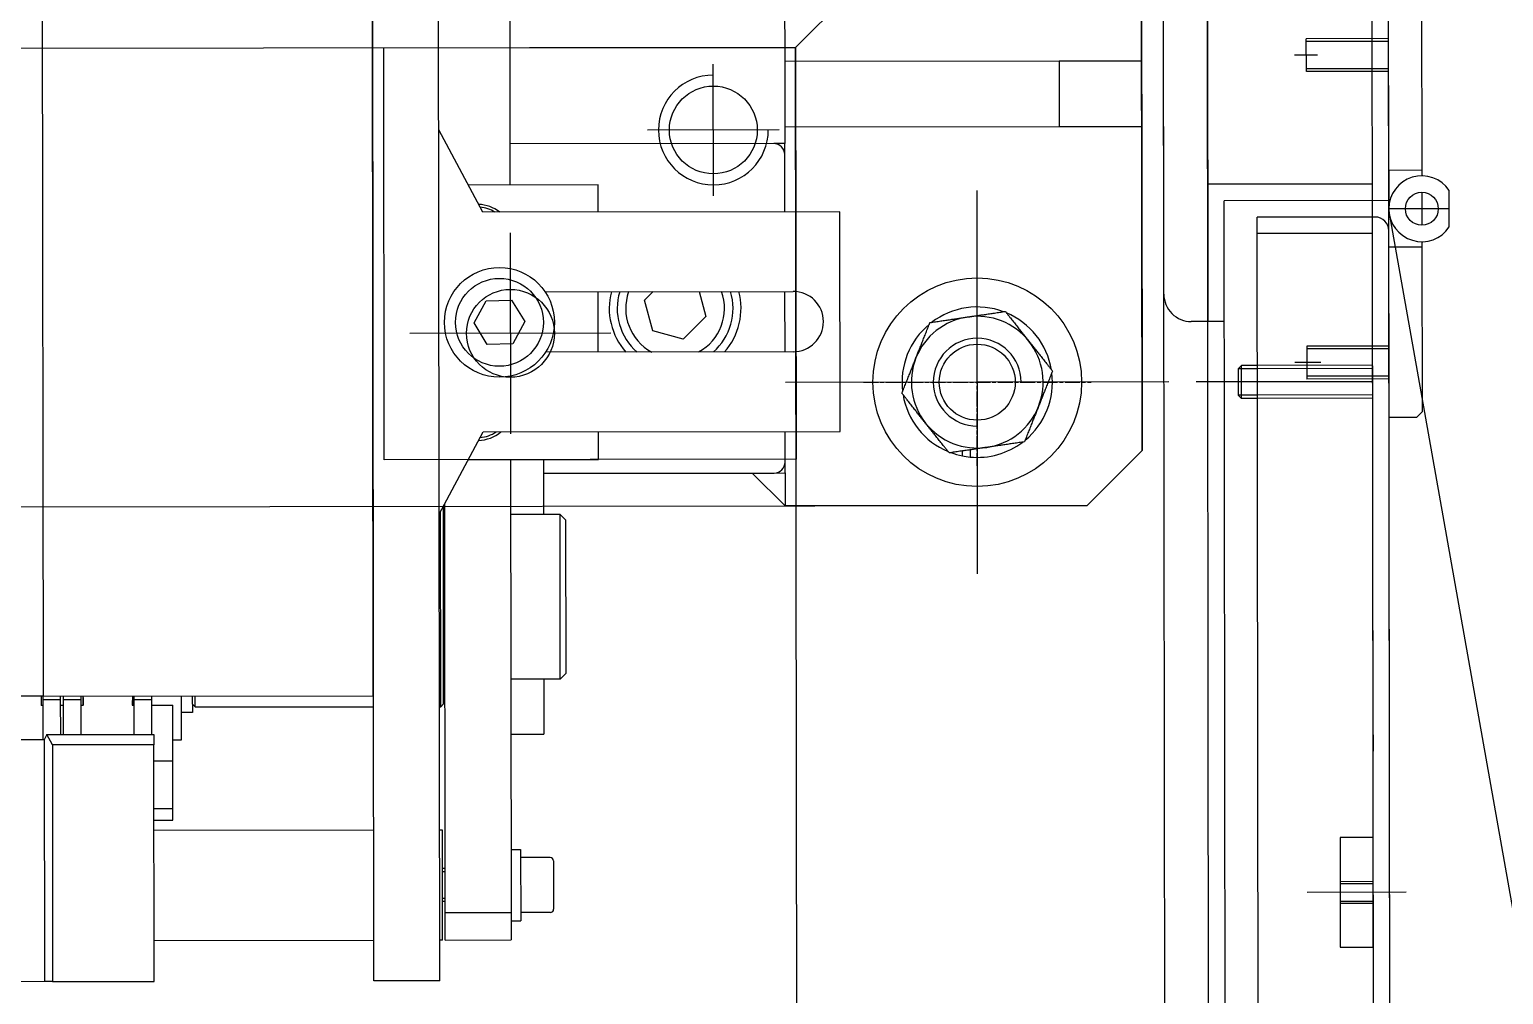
# Model space of a CAD drawing. Header units: feet. Extents: x -99009 to 3252343, y -11094690 to 9035152.
# Drawn here: x 2520406.9 to 2520675.4, y -1973461.8 to -1973286 of the extents above; entities that cross this region are included whole.
import ezdxf

# ---------------------------------------------------------------- set-up
doc = ezdxf.new("R2010")
doc.units = ezdxf.units.FT
doc.linetypes.add('CHAIN', pattern=[0.7087, 0.4724, -0.0591, 0.1181, -0.0591])
for name, color, linetype in [('1', 1, 'Continuous'), ('K-LINE', 7, 'Continuous'), ('栗本図面枠', 7, 'Continuous')]:
    doc.layers.add(name, color=color, linetype=linetype)

# ---------------------------------------------------------------- blocks, each defined once
blk = doc.blocks.new('K24582845e8a56')
at = {"layer": '栗本図面枠', "color": 1}
for p, q in [((-3201.53, 250, 0), (-2336.83, 402.47, 0)), ((-3198.74, 261, 0), (-3205.37, 261, 0)), ((-3202.05, 261, 0), (-3202.05, 250, 0)), ((-3239.05, 256, 0), (-3209.05, 256, 0)), ((-3209.05, 256, 0), (-3209.05, 250, 0)), ((-3209.05, 256, 0), (-3208.05, 256, 0)), ((-3205.05, 256, 0), (-3199.05, 256, 0)), ((-3196.05, 256, 0), (-3165.05, 256, 0)), ((-3195.05, 256, 0), (-3195.05, 250, 0)), ((-3165.05, 256, 0), (-3164.05, 255, 0)), ((-3164.05, 255, 0), (-3164.05, 250, 0)), ((-3077.55, 253, 0), (-3077.55, 235, 0)), ((-1334.55, 250, 0), (-3309.55, 250, 0)), ((-1334.55, 250, 0), (-3309.55, 250, 0)), ((-3209.05, 250, 0), (-3240.05, 250, 0)), ((-3233.05, 250, 0), (-3233.05, 235, 0)), ((-3232.55, 250, 0), (-3232.55, 235, 0)), ((-3227.55, 250, 0), (-3227.55, 235, 0)), ((-3227.05, 250, 0), (-3227.05, 235, 0)), ((-3209.05, 250, 0), (-3202.05, 250, 0)), ((-3203.55, 250, 0), (-3203.55, 220, 0)), ((-3164.05, 250, 0), (-3202.05, 250, 0)), ((-2326.05, 250, 0), (-3198.05, 250, 0)), ((-3177.05, 250, 0), (-3177.05, 235, 0)), ((-3176.55, 250, 0), (-3176.55, 235, 0)), ((-3171.55, 250, 0), (-3171.55, 235, 0)), ((-3171.05, 250, 0), (-3171.05, 235, 0)), ((-1337.55, 247, 0), (-3306.55, 247, 0)), ((-3206.55, 247, 0), (-3206.55, 217, 0)), ((-3200.55, 247.5, 0), (-3200.55, 226, 0)), ((-3197.55, 247, 0), (-3197.55, 226, 0)), ((-2326.55, 247, 0), (-3197.55, 247, 0)), ((-3173.55, 247, 0), (-3173.55, 226, 0)), ((-3172.95, 247, 0), (-3172.95, 226, 0)), ((-3170.55, 247, 0), (-3170.55, 214.88, 0)), ((-3168.15, 247, 0), (-3168.15, 226, 0)), ((-3167.55, 247, 0), (-3167.55, 226, 0)), ((-3106.24, 247, 0), (-3103.24, 247, 0)), ((-3067.55, 247, 0), (-3087.55, 247, 0)), ((-3087.55, 247, 0), (-3087.55, 241, 0)), ((-3079.55, 241, 0), (-3079.55, 247, 0)), ((-3079.15, 241, 0), (-3079.15, 247, 0)), ((-3075.95, 241, 0), (-3075.95, 247, 0)), ((-3075.55, 241, 0), (-3075.55, 247, 0)), ((-3067.55, 241, 0), (-3067.55, 247, 0)), ((-3087.55, 241, 0), (-3067.55, 241, 0)), ((-3230.05, 237.04, 0), (-3230.05, 232.82, 0)), ((-3174.05, 237.55, 0), (-3174.05, 232.82, 0)), ((-3227.05, 235, 0), (-3233.05, 235, 0)), ((-3177.05, 235, 0), (-3171.05, 235, 0)), ((-2323.55, 226, 0), (-3200.55, 226, 0)), ((-3173.55, 226, 0), (-3173.55, 223.1, 0)), ((-3172.95, 226, 0), (-3172.95, 222.5, 0)), ((-3168.15, 226, 0), (-3168.15, 222.5, 0)), ((-3167.55, 226, 0), (-3167.55, 223.1, 0)), ((-3172.95, 222.5, 0), (-3173.55, 223.1, 0)), ((-3167.55, 223.1, 0), (-3173.55, 223.1, 0)), ((-3167.55, 223.1, 0), (-3168.15, 222.5, 0)), ((-3172.95, 222.5, 0), (-3168.15, 222.5, 0)), ((-1440.55, 220, 0), (-3203.55, 220, 0)), ((-3181.55, 220, 0), (-3181.55, 217, 0)), ((-3306.55, 217, 0), (-3231.55, 142, 0)), ((-3306.55, 217, 0), (-3181.55, 217, 0)), ((-1337.55, 217, 0), (-3306.55, 217, 0)), ((-3181.55, 217, 0), (-3181.55, 214, 0)), ((-1345.55, 209, 0), (-3298.55, 209, 0)), ((-3186.55, 209, 0), (-3288.55, 209, 0)), ((-3158.05, 205), (-3288.05, 205)), ((-3283.91, 205), (-3229.05, 205)), ((-3229.05, 190), (-3229.05, 205)), ((-3229.05, 205), (-3217.05, 205)), ((-3217.05, 205), (-3158.05, 205)), ((-3217.05, 205), (-3217.05, 190)), ((-3158.05, 205), (-3148.05, 195)), ((-3158.05, 205), (-3148.05, 195)), ((-3148.05, 195), (-3148.05, 140)), ((-3148.05, -195), (-3148.05, 195)), ((-3229.05, 140), (-3229.05, 190)), ((-3229.05, 190), (-3217.05, 190)), ((-3217.05, 190), (-3217.05, 140)), ((-3158.23, 173.68), (-3156.92, 173.68)), ((-3157.13, 172.28), (-3158.03, 172.28)), ((-3161.62, 150), (-3201.62, 150)), ((-3201.62, 150), (-3201.62, 85)), ((-3161.62, 85), (-3161.62, 150)), ((-3290.45, 140), (-3229.05, 140)), ((-1412.55, 142, 0), (-3231.55, 142, 0)), ((-3231.55, 142, 0), (-3231.55, -1042, 0)), ((-3231.55, 142, 0), (-3156.55, 142, 0)), ((-3231.55, 67, 0), (-3231.55, 142, 0)), ((-3229.05, 140), (-3217.05, 140)), ((-3217.05, 140), (-3214.05, 140)), ((-3214.05, 140), (-3214.05, 138)), ((-3212.05, 140), (-3214.05, 140)), ((-3201.62, 140), (-3212.05, 140)), ((-3187.12, 96.31), (-3187.12, 141.5)), ((-3176.12, 140), (-3187.12, 140)), ((-3176.12, 141.5), (-3176.12, 96.39)), ((-3156.05, 140), (-3161.62, 140)), ((-3156.55, 142, 0), (-3156.55, 67, 0)), ((-3154.05, 140), (-3156.05, 140)), ((-3154.05, 134), (-3148.05, 140)), ((-3148.05, 140), (-3154.05, 134)), ((-3154.05, 140), (-3148.05, 140)), ((-3154.05, 138), (-3154.05, 140)), ((-3148.05, 96), (-3148.05, 140)), ((-3216.55, 139, 0), (-3216.55, 115, 0)), ((-3214.05, 138), (-3214.05, 90)), ((-3154.05, 96), (-3154.05, 138)), ((-3204.55, 127, 0), (-3228.55, 127, 0)), ((-3187.12, 124.36), (-3182.55, 125.57)), ((-3182.55, 125.57), (-3178.47, 121.48)), ((-3178.47, 121.48), (-3179.98, 115.91)), ((-3185.56, 114.43), (-3187.12, 115.99)), ((-3179.98, 115.91), (-3185.56, 114.43)), ((-3179.55, 108.29, 0), (-3179.55, 71.71, 0)), ((-3206.55, 106), (-3206.55, 82.37)), ((-3201.62, 106), (-3206.55, 106)), ((-3176.12, 106), (-3187.12, 106)), ((-3156.55, 106), (-3161.62, 106)), ((-3156.55, 82.3), (-3156.55, 106)), ((-3145.55, 100), (-3146.55, 99)), ((-3145.55, 100), (-3117.55, 100)), ((-3117.55, 100), (-3116.55, 99)), ((-3116.55, 99), (-3146.55, 99)), ((-3146.55, 99), (-3146.55, 90)), ((-3116.55, 99), (-3116.55, 90)), ((-3084.05, 97.15), (-3084.05, 91.75)), ((-3083.45, 97.75), (-3074.65, 97.75)), ((-3074.05, 97.15), (-3074.05, 91.75)), ((-3156.55, 96), (-3156.45, 96)), ((-3156.45, 96), (-3146.55, 96)), ((-3116.55, 96), (-3106.65, 96)), ((-3106.65, 96), (-3106.55, 96)), ((-3106.55, 90), (-3106.55, 96)), ((-3185.61, 90.21), (-3181.67, 92.62)), ((-3181.67, 92.62), (-3177.61, 90.41)), ((-3085.55, 91.75), (-3072.55, 91.75)), ((-3085.55, 90), (-3085.55, 91.75)), ((-3072.55, 90), (-3072.55, 91.75)), ((-3206.55, 90), (-3275.94, 90)), ((-3197.84, 90, 0), (-3161.27, 90, 0)), ((-3185.5, 85.59), (-3185.61, 90.21)), ((-3177.61, 90.41), (-3177.5, 85.79)), ((-3156.55, 90), (-3074.05, 90)), ((-3074.05, 90), (-3069.05, 90)), ((-3074.05, 78), (-3074.05, 90)), ((-3069.05, 78), (-3069.05, 90)), ((-3201.62, 85), (-3216.62, 77)), ((-3181.44, 83.38), (-3185.5, 85.59)), ((-3177.5, 85.79), (-3181.44, 83.38)), ((-3146.62, 77), (-3161.62, 85)), ((-3074.05, 78), (-3148.49, 78)), ((-3148.05, 77.77), (-3148.05, 78)), ((-3146.55, 78), (-3146.55, 77.75)), ((-3116.55, 78), (-3116.55, 77.75)), ((-3082.05, 78), (-3082.05, 77.5)), ((-3076.05, 78), (-3076.05, 77.5)), ((-3069.05, 78), (-3074.05, 78)), ((-3061.62, 77), (-3269.44, 77)), ((-3112.05, 77.75), (-3148.02, 77.75)), ((-3111.55, 77.25), (-3147.08, 77.25)), ((-3112.05, 77.75), (-3111.55, 77.25)), ((-3111.55, 77), (-3111.55, 77.25)), ((-3069.05, 77.5), (-3089.05, 77.5)), ((-3089.05, 77.5), (-3089.05, 77)), ((-3069.05, 77.5), (-3069.05, 77)), ((-3061.62, 77), (-3061.62, 65)), ((-3061.62, 65), (-3269.44, 65)), ((-3269.44, 64.87), (-3113.55, 64.87)), ((-3156.55, 67, 0), (-3231.55, 67, 0)), ((-3153.55, 64.87), (-3153.55, 65)), ((-3151.55, 64.87), (-3151.55, 65)), ((-3113.55, 4.82), (-3113.55, 64.87)), ((-3111.55, 32.5), (-3111.55, 65)), ((-3089.05, 65), (-3089.05, 25)), ((-3069.05, 25), (-3069.05, 65)), ((-3111.55, 32.5), (-3113.55, 32.5)), ((-3112.05, 32), (-3111.55, 32.5)), ((-3113.55, 32), (-3110.55, 32)), ((-3105.55, 30), (-3113.55, 30)), ((-3110.55, 32), (-3110.55, 30)), ((-3105.55, 28.44), (-3105.55, 30)), ((-3101.74, 28.44), (-3111.9, 28.44)), ((-3111.9, 24.61), (-3111.9, 28.44)), ((-3093.08, 28.44), (-3101.74, 28.44)), ((-3101.74, 25), (-3101.74, 28.44)), ((-3090.93, 28.44), (-3093.08, 28.44)), ((-3093.08, 25), (-3093.08, 28.44)), ((-3090.93, 25), (-3090.93, 28.44)), ((-3112.93, 24.61), (-3113.55, 24.61)), ((-3106.55, 24.61), (-3112.93, 24.61)), ((-3112.93, 21.41), (-3112.93, 24.61)), ((-3106.55, 25), (-3104.67, 25)), ((-3106.55, 5.5), (-3106.55, 25)), ((-3104.67, 25), (-3104.67, 6.5)), ((-3061.55, 25), (-3104.67, 25)), ((-3061.55, 6.5), (-3061.55, 25)), ((-3112.93, 21.41), (-3113.55, 21.41)), ((-3113.55, 21.08), (-3113.28, 21.08)), ((-3113.28, 21.08), (-3111.9, 21.08)), ((-3106.55, 21.41), (-3112.93, 21.41)), ((-3111.9, 21.06), (-3111.9, 21.41)), ((-3113.28, 12.1), (-3113.55, 12.1)), ((-3112.93, 11.76), (-3113.55, 11.76)), ((-3113.28, 12.1), (-3111.9, 12.1)), ((-3106.55, 11.76), (-3112.93, 11.76)), ((-3112.93, 8.56), (-3112.93, 11.76)), ((-3111.9, 11.76), (-3111.9, 12.12)), ((-3112.93, 8.56), (-3113.55, 8.56)), ((-3106.55, 8.56), (-3112.93, 8.56)), ((-3111.9, 8.02), (-3111.9, 8.56)), ((-3112.93, 8.02), (-3113.55, 8.02)), ((-3106.55, 8.02), (-3112.93, 8.02)), ((-3112.93, 4.82), (-3112.93, 8.02)), ((-3104.67, 6.5), (-3106.55, 5.5)), ((-3106.55, 5.5), (-3105.61, 5)), ((-3106.55, 5.5), (-3106.55, 5.5)), ((-3104.67, 6.5), (-3061.55, 6.5)), ((-3061.55, 6.5), (-3061.55, 5)), ((-3278.79, 4.82), (-3113.55, 4.82)), ((-3112.93, 4.82), (-3113.55, 4.82)), ((-3113.55, 4.82), (-3113.55, -4.83)), ((-3113.55, 4.49), (-3113.28, 4.49)), ((-3113.28, 4.49), (-3111.9, 4.49)), ((-3105.61, 4.82), (-3112.93, 4.82)), ((-3111.9, 4.47), (-3111.9, 4.82)), ((-3105.61, 5), (-3105.61, -5)), ((-3105.61, 5), (-3061.55, 5)), ((-3061.55, 5), (-3061.55, -5))]:
    blk.add_line(p, q, dxfattribs=at)
at = {"layer": '栗本図面枠', "color": 1, "ltscale": 7.755033}
for p, q in [((-3170.55, 209.9), (-3170.55, 140.1)), ((-3135.65, 175), (-3205.45, 175))]:
    blk.add_line(p, q, dxfattribs=at)
at = {"layer": '栗本図面枠', "color": 1, "linetype": 'CHAIN', "ltscale": 5.755142}
for p, q in [((-3170.55, 154.28), (-3170.55, 195.72)), ((-3149.83, 175), (-3191.27, 175))]:
    blk.add_line(p, q, dxfattribs=at)
at = {"layer": '栗本図面枠', "color": 1, "ltscale": 0.19037}
for p, q in [((-3081.45, 78), (-3081.45, 77.5)), ((-3076.65, 77.5), (-3076.65, 78))]:
    blk.add_line(p, q, dxfattribs=at)
at = {"layer": '栗本図面枠', "color": 1}
for centre, radius in [((-3202.05, 256, 0), 3), ((-3170.55, 175), 19), ((-3170.55, 175), 6.92), ((-3216.55, 127, 0), 8), ((-3181.55, 88), 10), ((-3179.55, 90, 0), 8), ((-3181.55, 88), 8)]:
    blk.add_circle(centre, radius, dxfattribs=at)
for centre, radius, start, end in [((-3202.05, 256, 0), 6, 123.5573, 56.4427), ((-3198.05, 247.5, 0), 2.5, 90, 180), ((-3186.55, 214, 0), 5, 270, 0), ((-3170.55, 175), 13.7, 99.4715, 157.1652), ((-3170.55, 175), 13.7, 39.4715, 97.1652), ((-3170.55, 175), 12, 68.3184, 128.3184), ((-3170.55, 175), 12, 8.3184, 68.3184), ((-3170.55, 175), 12, 128.3184, 188.3184), ((-3170.55, 175), 8, 90, 0), ((-3170.55, 175), 13.7, 354.4679, 37.1652), ((-3170.55, 175), 13.7, 159.4715, 217.1652), ((-3170.55, 175), 12, 308.3184, 8.3184), ((-3170.55, 175), 12, 188.3184, 248.3184), ((-3170.55, 175), 13.7, 339.4715, 348.5453), ((-3170.55, 175), 13.7, 348.5453, 354.4679), ((-3170.55, 175), 13.7, 279.4715, 337.1652), ((-3170.55, 175), 13.7, 219.4715, 277.1652), ((-3170.55, 175), 12, 248.3184, 308.3184), ((-3181.62, 141.5), 5.5, 0, 180), ((-3212.05, 138), 2, 90, 180), ((-3156.05, 138), 2, 0, 90), ((-3216.55, 127, 0), 10, 180, 90), ((-3184.05, 120), 12, 48.5856, 104.7835), ((-3184.05, 120), 10.55, 41.1998, 106.8721), ((-3184.05, 120), 9, 28.1154, 109.8904), ((-3184.05, 120), 9, 250.1096, 331.8846), ((-3184.05, 120), 10.55, 253.1279, 318.8002), ((-3184.05, 120), 12, 255.2165, 311.4144), ((-3083.45, 97.15), 0.6, 90, 180), ((-3074.65, 97.15), 0.6, 0, 90), ((-3196.55, 84), 6.5, 141.148, 177.9251), ((-3196.55, 84), 6, 147.5294, 175.1108), ((-3166.55, 84), 6.5, 1.4819, 40.5629), ((-3166.55, 84), 6, 4.2276, 34.6138)]:
    blk.add_arc(centre, radius, start, end, dxfattribs=at)
for points, weights in [([(-3177.99, 184.41), (-3175.47, 186.41), (-3172.56, 188.71)], [1, 1.04314139574, 1.01001874936]), ([(-3172.56, 188.71), (-3169.11, 187.34), (-3166.12, 186.15)], [1.01001874936, 1.04314139574, 1]), ([(-3166.12, 186.15), (-3163.13, 184.96), (-3159.68, 183.59)], [1, 1.04314139574, 1.01001874936]), ([(-3183.43, 180.12), (-3180.52, 182.42), (-3177.99, 184.41)], [1.01001874936, 1.04314139574, 1]), ([(-3159.68, 183.59), (-3159.14, 179.92), (-3158.68, 176.74)], [1.01001874936, 1.04314139574, 1]), ([(-3182.43, 173.26), (-3182.89, 176.45), (-3183.43, 180.12)], [1, 1.04314139574, 1.01001874936]), ([(-3158.68, 176.74), (-3158.21, 173.55), (-3157.68, 169.88)], [1, 1.04314139574, 1.01001874936]), ([(-3181.42, 166.41), (-3181.96, 170.08), (-3182.43, 173.26)], [1.01001874936, 1.04314139574, 1]), ([(-3157.68, 169.88), (-3160.59, 167.58), (-3163.11, 165.59)], [1.01001874936, 1.04314139574, 1]), ([(-3174.99, 163.85), (-3177.97, 165.04), (-3181.42, 166.41)], [1, 1.04314139574, 1.01001874936]), ([(-3168.55, 161.29), (-3172, 162.66), (-3174.99, 163.85)], [1.01001874936, 1.04314139574, 1]), ([(-3163.11, 165.59), (-3165.64, 163.59), (-3168.55, 161.29)], [1, 1.04314139574, 1.01001874936])]:
    blk.add_rational_spline(points, weights, degree=2, dxfattribs=at)
for points in [[(-3113.28, 21.08), (-3112.85, 21.08), (-3112.43, 21.07), (-3112.03, 21.05)], [(-3112.03, 21.05), (-3111.98, 21.04), (-3111.92, 21.04), (-3111.87, 21.04)], [(-3111.87, 12.14), (-3111.92, 12.14), (-3111.98, 12.14), (-3112.03, 12.13)], [(-3113.28, 4.49), (-3112.85, 4.49), (-3112.43, 4.48), (-3112.03, 4.46)], [(-3112.03, 4.46), (-3111.98, 4.45), (-3111.92, 4.45), (-3111.87, 4.45)]]:
    blk.add_open_spline(points, degree=3, dxfattribs=at)
blk.add_open_spline([(-3112.03, 12.13), (-3112.32, 12.12), (-3112.61, 12.11), (-3113.04, 12.1), (-3113.16, 12.1), (-3113.28, 12.1)], degree=3, knots=[-1.2265756, -1.2265756, -1.2265756, -1.2265756, -1.1344498, -1.1344498, -1.0972383, -1.0972383, -1.0972383, -1.0972383], dxfattribs=at)

msp = doc.modelspace()

# ---------------------------------------------------------------- linework, layer by layer
at = {"layer": '1'}
msp.add_arc((2520410.24778, -1978395.99612), 100000, 84.1346387202, 194.3871675539, dxfattribs=at)

# ---------------------------------------------------------------- block references
at = {"layer": 'K-LINE', "color": 2, "linetype": 'Continuous', "lineweight": 15, "rotation": 270.0650517140735}
msp.add_blockref('K24582845e8a56', (2520408.11897, -1976520.99344), dxfattribs=at)

doc.saveas('drawing.dxf')
